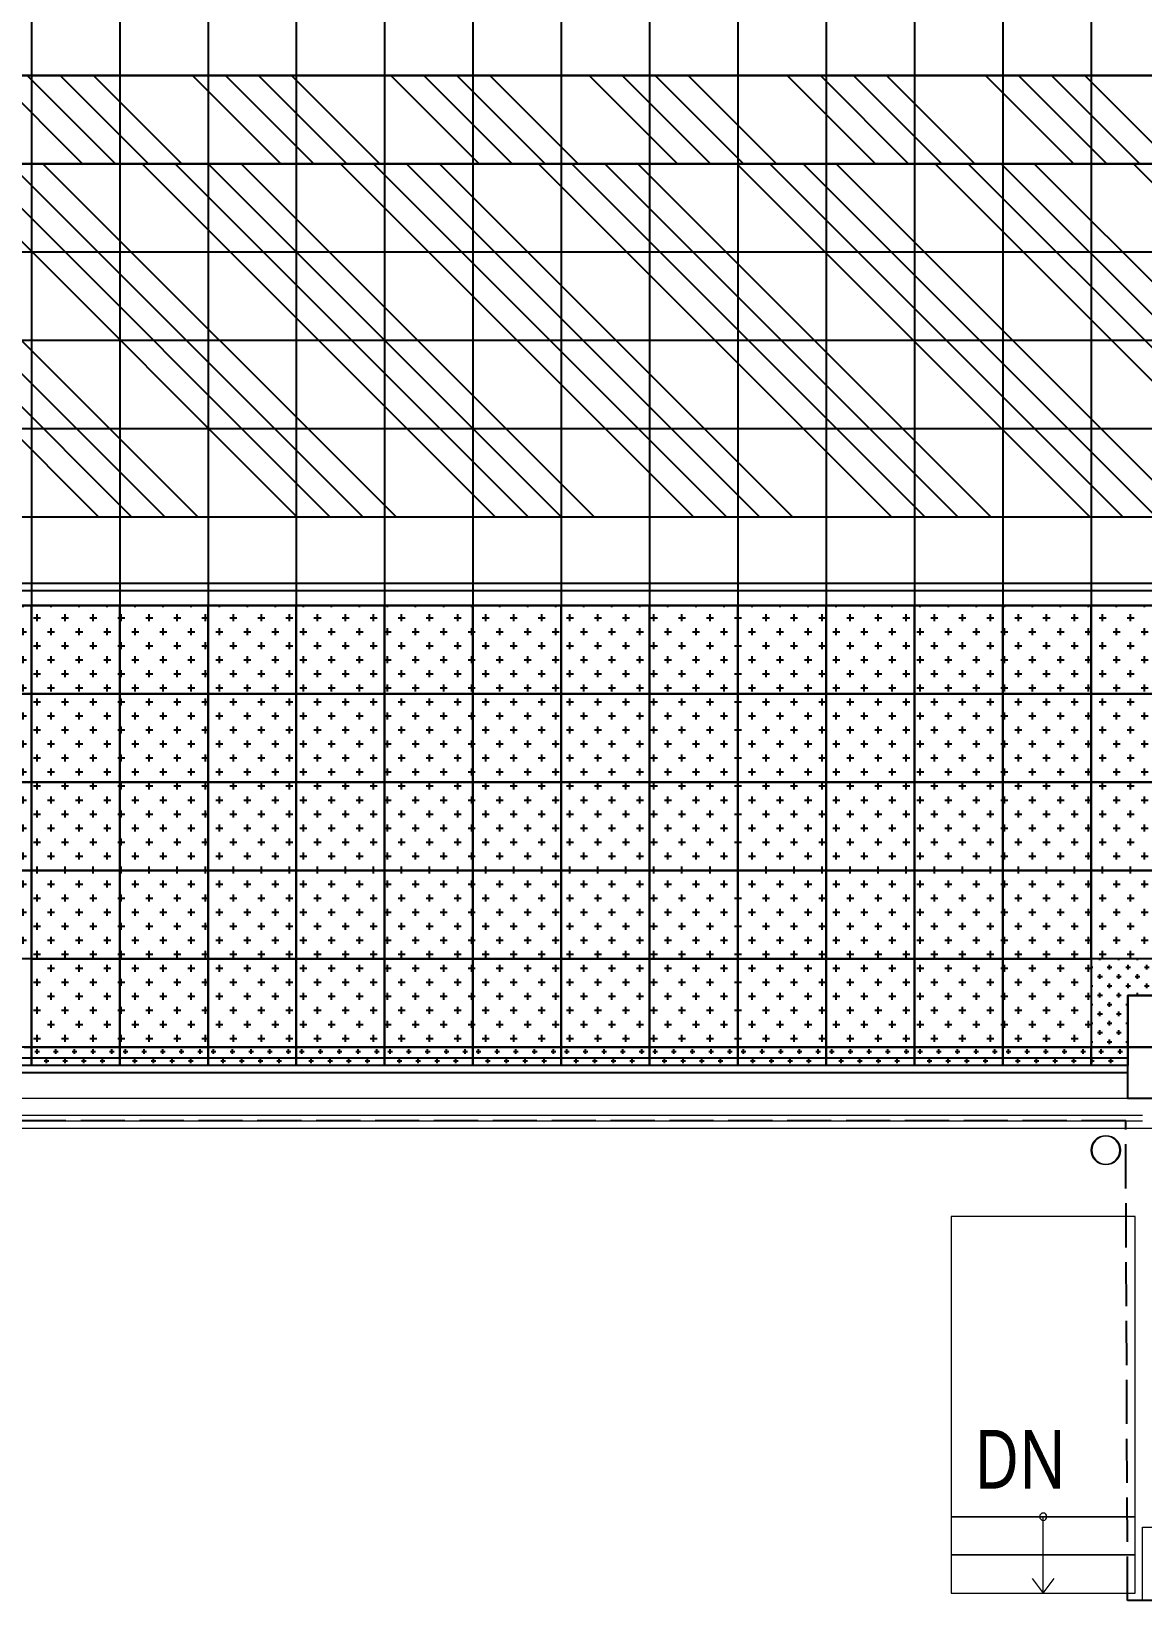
# Model space of a CAD drawing. Header units: millimetres. Extents: x -960 to 41501, y -1010 to 11880.
# Drawn here: x 6060 to 6815, y -376 to 690 of the extents above; entities that cross this region are included whole.
import ezdxf
from ezdxf.enums import TextEntityAlignment as Align

# ---------------------------------------------------------------- set-up
doc = ezdxf.new("R2010")
doc.units = ezdxf.units.MM
doc.header["$LTSCALE"] = 100
doc.linetypes.add('X-S-FAB-L10$0$COL-CEN-LIN', pattern=[3.25, 2.5, -0.25, 0.25, -0.25])
doc.linetypes.add('X-S-FAB-L10$0$HIDDEN', pattern=[0.4, 0.3, -0.1])
for name, color, linetype in [('0-XREF', 7, 'Continuous'), ('188K-SM-03-F10-ARCH-PA-Y2257103$0$K-P1S-4.2-單抗', 53, 'Continuous'), ('188K-SM-03-F10-ARCH-PA-Y2257103$0$K-岩棉 2hr 7.5-非抗', 53, 'Continuous'), ('188K-SM-03-F10-ARCH-RF-Y2257103$0$K-RF-0.55', 191, 'Continuous'), ('188K-SM-03-F10-ARCH-RF-Y2257103$0$K-RF-0.55-AREA', 6, 'Continuous'), ('188K-SM-03-F10-ARCH-RF-Y2257103$0$K-RF-動線-1500', 5, 'Continuous'), ('188K-SM-03-F10-ARCH-RF-Y2257103$0$K-RF-動線-1500-預降', 14, 'Continuous'), ('188K-SM-03-F10-ARCH-RF-Y2257103$0$K-格柵-不定尺', 80, 'Continuous'), ('188K-SM-03-F10-ARCH-RF-Y2257103$0$K-格柵-整', 30, 'Continuous'), ('X-S-FAB-L10$0$0-DIM-TXT', 8, 'Continuous'), ('X-S-FAB-L10$0$A-OBJE-MEP', 8, 'Continuous'), ('X-S-FAB-L10$0$A-STRS', 8, 'Continuous'), ('X-S-FAB-L10$0$A-TEXT', 8, 'Continuous'), ('X-S-FAB-L10$0$A-WALL-EX', 8, 'Continuous'), ('X-S-FAB-L10$0$BLOCK', 8, 'Continuous'), ('X-S-FAB-L10$0$CCL', 8, 'X-S-FAB-L10$0$COL-CEN-LIN'), ('X-S-FAB-L10$0$COL-S', 8, 'Continuous'), ('X-S-FAB-L10$0$HID', 8, 'X-S-FAB-L10$0$HIDDEN'), ('X-S-FAB-L10$0$S-FNDN', 8, 'Continuous'), ('X-S-FAB-L10$0$S-SLAB-SHOW', 8, 'Continuous')]:
    doc.layers.add(name, color=color, linetype=linetype)
doc.styles.add('X-S-FAB-L10$0$CHINA', font='simplex.shx', dxfattribs={"width": 0.75, "bigfont": 'chineset.shx'})
doc.styles.add('X-S-FAB-L10$0$Standard', font='', dxfattribs={"width": 0.8})
doc.styles.add('X-S-FAB-L10$0$TG_NOTE_TEXT', font='simplex.shx', dxfattribs={"width": 0.75, "bigfont": 'chineset.shx'})
doc.styles.get('X-S-FAB-L10$0$Standard').set_extended_font_data('Microsoft JhengHei')

# ---------------------------------------------------------------- blocks, each defined once
blk = doc.blocks.new('X-S-FAB-L10$0$FAB2-L05')
at = {"layer": 'X-S-FAB-L10$0$CCL'}
blk.add_line((-26880, 720), (1210, 720), dxfattribs=at)
at = {"layer": 'X-S-FAB-L10$0$COL-S'}
blk.add_lwpolyline([(-19355, 755), (-19285, 755), (-19285, 685), (-19355, 685)], close=True, dxfattribs=at)
blk = doc.blocks.new('X-S-FAB-L10')
at = {"layer": 'X-S-FAB-L10$0$A-OBJE-MEP', "lineweight": 0, "flags": 128}
blk.add_lwpolyline([(6799.5, -70, 1), (6780.5, -70, 1)], format="xyb", close=True, dxfattribs=at)
at = {"layer": 'X-S-FAB-L10$0$A-OBJE-MEP', "lineweight": 0}
blk.add_circle((6790, -70), 10, dxfattribs=at)
at = {"layer": 'X-S-FAB-L10$0$A-STRS', "lineweight": 0}
for p, q in [((6685, -319), (6685, -371)), ((6810, -319), (6685, -319)), ((6810, -319), (6685, -319)), ((6685, -319), (6685, -345)), ((6747.5, -345), (6747.5, -319)), ((6810, -371), (6810, -319)), ((6810, -345), (6810, -319)), ((6685, -345), (6810, -345)), ((6810, -345), (6685, -345)), ((6685, -345), (6685, -371)), ((6685, -345), (6810, -345)), ((6747.5, -371), (6747.5, -345)), ((6810, -371), (6810, -345)), ((6740, -361), (6747.5, -371)), ((6747.5, -371), (6755, -361)), ((6685, -371), (6810, -371)), ((6685, -371), (6810, -371))]:
    blk.add_line(p, q, dxfattribs=at)
at = {"layer": 'X-S-FAB-L10$0$A-STRS', "lineweight": 0, "flags": 128}
blk.add_lwpolyline([(6745, -319, 1), (6750, -319, 1)], format="xyb", close=True, dxfattribs=at)
at = {"layer": 'X-S-FAB-L10$0$A-WALL-EX', "lineweight": 0}
blk.add_line((6815, -46.5), (1800, -46.5), dxfattribs=at)
at = {"layer": 'X-S-FAB-L10$0$A-WALL-EX', "lineweight": 0, "flags": 128}
for points in [[(6815, -35), (1800, -35)], [(1800, -50), (6815, -50)], [(1800, -50), (6815, -50)], [(1800, -50), (6815, -50)], [(1800, -50), (6815, -50)], [(1800, -50), (6815, -50)], [(1800, -50), (6815, -50)], [(1800, -50), (6815, -50)], [(1800, -50), (6815, -50)]]:
    blk.add_lwpolyline(points, dxfattribs=at)
at = {"layer": 'X-S-FAB-L10$0$COL-S'}
for p, q in [((6805, 35), (6875, 35)), ((6805, -35), (6805, 35)), ((6875, -35), (6805, -35))]:
    blk.add_line(p, q, dxfattribs=at)
at = {"layer": 'X-S-FAB-L10$0$HID'}
for p, q in [((6803.5, -50), (2509.1, -50)), ((6804.8, -376), (6803.5, -50)), ((7705, -376), (6804.8, -376))]:
    blk.add_line(p, q, dxfattribs=at)
at = {"layer": 'X-S-FAB-L10$0$S-FNDN', "lineweight": 0, "flags": 128}
blk.add_lwpolyline([(4350, 7470), (1830, 7470), (1830, 1500), (1812.5, 1500), (1812.5, -55), (9330, -55), (9330, 7470)], close=True, dxfattribs=at)
at = {"layer": 'X-S-FAB-L10$0$S-SLAB-SHOW', "lineweight": 0, "flags": 128}
for points in [[(7705, -376), (6815, -376), (6815, -326), (7406, -326), (7406, -198), (7416, -198), (7416, -178), (7380, -178), (7380, -50), (7705, -50)], [(6685, -319), (6810, -319), (6810, -115), (6685, -115)]]:
    blk.add_lwpolyline(points, close=True, dxfattribs=at)
at = {"layer": 'X-S-FAB-L10$0$BLOCK'}
blk.add_blockref('X-S-FAB-L10$0$FAB2-L05', (26160, -720), dxfattribs=at)
at = {"style": 'X-S-FAB-L10$0$TG_NOTE_TEXT', "width": 0.5, "flags": 1}
for p in [(7463.3, 9020), (18268.3, 8649), (11197.8, 4800.2), (16485.8, 4800.2), (25420.3, 2635), (13360, 320, 0), (7463.3, -33.3)]:
    blk.add_attdef('WH', text='', height=20, dxfattribs=at).set_placement(p, align=Align.BOTTOM_LEFT)
at = {"width": 0.5}
for style, p in [('X-S-FAB-L10$0$TG_NOTE_TEXT', (7585, 9020)), ('X-S-FAB-L10$0$TG_NOTE_TEXT', (18390, 8649)), ('X-S-FAB-L10$0$TG_NOTE_TEXT', (11117.5, 4813.5)), ('X-S-FAB-L10$0$TG_NOTE_TEXT', (16607.5, 4813.5)), ('X-S-FAB-L10$0$TG_NOTE_TEXT', (25350, 2635)), ('X-S-FAB-L10$0$Standard', (13129.4, 325, 0)), ('X-S-FAB-L10$0$TG_NOTE_TEXT', (7585, -20))]:
    blk.add_attdef('DESC', text='', height=10, dxfattribs=dict(at, style=style)).set_placement(p, align=Align.BOTTOM_LEFT)
for tag, style, p in [('TYPE', 'X-S-FAB-L10$0$TG_NOTE_TEXT', (7619.3, 9020)), ('NO', 'X-S-FAB-L10$0$TG_NOTE_TEXT', (7650.1, 9020)), ('TYPE', 'X-S-FAB-L10$0$TG_NOTE_TEXT', (18424.2, 8649)), ('NO', 'X-S-FAB-L10$0$TG_NOTE_TEXT', (18455, 8649)), ('NO', 'X-S-FAB-L10$0$TG_NOTE_TEXT', (11088.6, 4813.5)), ('TYPE', 'X-S-FAB-L10$0$TG_NOTE_TEXT', (11151.8, 4813.5)), ('TYPE', 'X-S-FAB-L10$0$TG_NOTE_TEXT', (16641.8, 4813.5)), ('NO', 'X-S-FAB-L10$0$TG_NOTE_TEXT', (16672.6, 4813.5)), ('NO', 'X-S-FAB-L10$0$TG_NOTE_TEXT', (25313, 2635)), ('TYPE', 'X-S-FAB-L10$0$TG_NOTE_TEXT', (25350, 2635)), ('NO', 'X-S-FAB-L10$0$Standard', (13100, 320, 0)), ('TYPE', 'X-S-FAB-L10$0$Standard', (13129.4, 320, 0)), ('TYPE', 'X-S-FAB-L10$0$TG_NOTE_TEXT', (7619.3, -20)), ('NO', 'X-S-FAB-L10$0$TG_NOTE_TEXT', (7650.1, -20))]:
    blk.add_attdef(tag, text='', height=10, dxfattribs=dict(at, style=style)).set_placement(p, align=Align.BOTTOM_RIGHT)
at = {"style": 'X-S-FAB-L10$0$TG_NOTE_TEXT', "width": 0.5, "flags": 1}
for rotation, p in [(180, (43, 7480)), (180, (943, 7480)), (90, (24310, 3717.8)), (270, (17080, 1711.7))]:
    blk.add_attdef('WH', text='', height=20, rotation=rotation, dxfattribs=at).set_placement(p, align=Align.BOTTOM_LEFT)
at = {"width": 0.5}
for rotation, style, p in [(180, 'X-S-FAB-L10$0$Standard', (317.6, 7480)), (180, 'X-S-FAB-L10$0$Standard', (1217.6, 7480)), (90, 'X-S-FAB-L10$0$TG_NOTE_TEXT', (24310, 3647.5)), (270, 'X-S-FAB-L10$0$TG_NOTE_TEXT', (17080, 1605))]:
    blk.add_attdef('DESC', text='', height=10, rotation=rotation, dxfattribs=dict(at, style=style)).set_placement(p, align=Align.BOTTOM_LEFT)
for tag, rotation, style, p in [('TYPE', 180, 'X-S-FAB-L10$0$Standard', (317.6, 7480)), ('NO', 180, 'X-S-FAB-L10$0$Standard', (347, 7480)), ('TYPE', 180, 'X-S-FAB-L10$0$Standard', (1217.6, 7480)), ('NO', 180, 'X-S-FAB-L10$0$Standard', (1247, 7480)), ('TYPE', 90, 'X-S-FAB-L10$0$TG_NOTE_TEXT', (24310, 3647.5)), ('NO', 90, 'X-S-FAB-L10$0$TG_NOTE_TEXT', (24310, 3610.5)), ('TYPE', 270, 'X-S-FAB-L10$0$TG_NOTE_TEXT', (17080, 1605)), ('NO', 270, 'X-S-FAB-L10$0$TG_NOTE_TEXT', (17080, 1573))]:
    blk.add_attdef(tag, text='', height=10, rotation=rotation, dxfattribs=dict(at, style=style)).set_placement(p, align=Align.BOTTOM_RIGHT)
at = {"layer": 'X-S-FAB-L10$0$0-DIM-TXT', "style": 'X-S-FAB-L10$0$CHINA', "width": 0.75}
for p in [(667.4, 7855.1, -2689.4), (22627.4, 6728.8), (25644.7, 6728.8), (24778.8, 5569.1), (1118.3, 4980), (417.8, 4594.6), (23874.8, 4355), (22927.4, 4330.1), (23749.9, 3901.4), (417.8, 3765.2), (1118.3, 3730), (417.8, 3115.8), (536.9, 2227.8), (16909, 1782.7), (888.4, 880.5), (16977.4, 750), (18878.8, 750), (25641.2, 553.2), (21364, 526.9)]:
    blk.add_attdef('HIG', text='', height=80, dxfattribs=at).set_placement(p, align=Align.MIDDLE_LEFT)
at = {"layer": 'X-S-FAB-L10$0$A-TEXT', "style": 'X-S-FAB-L10$0$Standard', "width": 0.8}
blk.add_text('DN', height=40, dxfattribs=at).set_placement((6700.7, -300))
blk = doc.blocks.new('188K-SM-03-F10-ARCH-RF-Y2257103$0$格柵-60x60')
h = blk.add_hatch()
h.set_pattern_fill('CROSS', color=256, scale=1.5)
h.set_pattern_definition([(0, (-67309.572, -18158.226), (9.525, 9.525), [4.7625, -14.2875]), (90, (-67307.191, -18160.607), (-9.525, 9.525), [4.7625, -14.2875])])
h.paths.add_polyline_path([(0, 60), (60, 60), (60, 0), (0, 0)])
blk.add_lwpolyline([(0, 60), (60, 60), (60, 0), (0, 0)], close=True)
blk = doc.blocks.new('188K-SM-03-F10-ARCH-RF-Y2257103')
at = {"layer": '188K-SM-03-F10-ARCH-RF-Y2257103$0$K-RF-動線-1500'}
h = blk.add_hatch(dxfattribs=at)
h.set_pattern_fill('ANSI34', color=256, scale=5, angle=90)
h.paths.add_polyline_path([(1845, 600.1), (16750, 600), (16750, 360), (1845, 360)])
at = {"layer": '188K-SM-03-F10-ARCH-RF-Y2257103$0$K-RF-動線-1500-預降'}
h = blk.add_hatch(dxfattribs=at)
h.set_pattern_fill('ANSI34', color=256, scale=5, angle=90)
h.set_pattern_definition([(135, (-310, 0.09), (-67.3519, -67.3519), []), (135, (-310, 22.54), (-67.3519, -67.3519), []), (135, (-310, 44.99), (-67.3519, -67.3519), []), (135, (-310, 67.44), (-67.3519, -67.3519), [])])
h.paths.add_polyline_path([(1845, 660.1), (16440, 659.9), (16440, 599.9), (1845, 600.1)])
at = {"layer": '188K-SM-03-F10-ARCH-RF-Y2257103$0$K-格柵-不定尺'}
h = blk.add_hatch(dxfattribs=at)
h.set_pattern_fill('CROSS', color=256)
h.set_pattern_definition([(0, (4199.9996, -8950.01), (6.35, 6.35), [3.175, -9.525]), (90, (4201.587, -8951.5975), (-6.35, 6.35), [3.175, -9.525])])
edge = h.paths.add_edge_path()
edge.add_line((6780, 0), (6805, 0))
edge.add_line((6805, 0), (6805, 35))
edge.add_line((6805, 35), (6840, 35))
edge.add_line((6840, 35), (6840, 60))
edge.add_line((6840, 60), (6780, 60))
edge.add_line((6780, 60), (6780, 0))
h = blk.add_hatch(dxfattribs=at)
h.set_pattern_fill('CROSS', color=256)
h.set_pattern_definition([(0, (3935, -8950.01), (6.35, 6.35), [3.175, -9.525]), (90, (3936.587, -8951.5975), (-6.35, 6.35), [3.175, -9.525])])
h.paths.add_polyline_path([(6060, 0), (6120, 0), (6120, -12.5), (6060, -12.5)])
h = blk.add_hatch(dxfattribs=at)
h.set_pattern_fill('CROSS', color=256)
h.set_pattern_definition([(0, (3995, -8950.01), (6.35, 6.35), [3.175, -9.525]), (90, (3996.587, -8951.5975), (-6.35, 6.35), [3.175, -9.525])])
h.paths.add_polyline_path([(6120, 0), (6180, 0), (6180, -12.5), (6120, -12.5)])
h = blk.add_hatch(dxfattribs=at)
h.set_pattern_fill('CROSS', color=256)
h.set_pattern_definition([(0, (4055, -8950.01), (6.35, 6.35), [3.175, -9.525]), (90, (4056.587, -8951.5975), (-6.35, 6.35), [3.175, -9.525])])
h.paths.add_polyline_path([(6180, 0), (6240, 0), (6240, -12.5), (6180, -12.5)])
h = blk.add_hatch(dxfattribs=at)
h.set_pattern_fill('CROSS', color=256)
h.set_pattern_definition([(0, (4115, -8950.01), (6.35, 6.35), [3.175, -9.525]), (90, (4116.587, -8951.5975), (-6.35, 6.35), [3.175, -9.525])])
h.paths.add_polyline_path([(6240, 0), (6300, 0), (6300, -12.5), (6240, -12.5)])
h = blk.add_hatch(dxfattribs=at)
h.set_pattern_fill('CROSS', color=256)
h.set_pattern_definition([(0, (4175, -8950.01), (6.35, 6.35), [3.175, -9.525]), (90, (4176.587, -8951.5975), (-6.35, 6.35), [3.175, -9.525])])
h.paths.add_polyline_path([(6300, 0), (6360, 0), (6360, -12.5), (6300, -12.5)])
h = blk.add_hatch(dxfattribs=at)
h.set_pattern_fill('CROSS', color=256)
h.set_pattern_definition([(0, (4235, -8950.01), (6.35, 6.35), [3.175, -9.525]), (90, (4236.587, -8951.5975), (-6.35, 6.35), [3.175, -9.525])])
h.paths.add_polyline_path([(6360, 0), (6420, 0), (6420, -12.5), (6360, -12.5)])
h = blk.add_hatch(dxfattribs=at)
h.set_pattern_fill('CROSS', color=256)
h.set_pattern_definition([(0, (4295, -8950.01), (6.35, 6.35), [3.175, -9.525]), (90, (4296.587, -8951.5975), (-6.35, 6.35), [3.175, -9.525])])
h.paths.add_polyline_path([(6420, 0), (6480, 0), (6480, -12.5), (6420, -12.5)])
h = blk.add_hatch(dxfattribs=at)
h.set_pattern_fill('CROSS', color=256)
h.set_pattern_definition([(0, (4355, -8950.01), (6.35, 6.35), [3.175, -9.525]), (90, (4356.587, -8951.5975), (-6.35, 6.35), [3.175, -9.525])])
h.paths.add_polyline_path([(6480, 0), (6540, 0), (6540, -12.5), (6480, -12.5)])
h = blk.add_hatch(dxfattribs=at)
h.set_pattern_fill('CROSS', color=256)
h.set_pattern_definition([(0, (4415, -8950.01), (6.35, 6.35), [3.175, -9.525]), (90, (4416.587, -8951.5975), (-6.35, 6.35), [3.175, -9.525])])
h.paths.add_polyline_path([(6540, 0), (6600, 0), (6600, -12.5), (6540, -12.5)])
h = blk.add_hatch(dxfattribs=at)
h.set_pattern_fill('CROSS', color=256)
h.set_pattern_definition([(0, (4475, -8950.01), (6.35, 6.35), [3.175, -9.525]), (90, (4476.587, -8951.5975), (-6.35, 6.35), [3.175, -9.525])])
h.paths.add_polyline_path([(6600, 0), (6660, 0), (6660, -12.5), (6600, -12.5)])
h = blk.add_hatch(dxfattribs=at)
h.set_pattern_fill('CROSS', color=256)
h.set_pattern_definition([(0, (4535, -8950.01), (6.35, 6.35), [3.175, -9.525]), (90, (4536.587, -8951.5975), (-6.35, 6.35), [3.175, -9.525])])
h.paths.add_polyline_path([(6660, 0), (6720, 0), (6720, -12.5), (6660, -12.5)])
h = blk.add_hatch(dxfattribs=at)
h.set_pattern_fill('CROSS', color=256)
h.set_pattern_definition([(0, (4595, -8950.01), (6.35, 6.35), [3.175, -9.525]), (90, (4596.587, -8951.5975), (-6.35, 6.35), [3.175, -9.525])])
h.paths.add_polyline_path([(6720, 0), (6780, 0), (6780, -12.5), (6720, -12.5)])
h = blk.add_hatch(dxfattribs=at)
h.set_pattern_fill('CROSS', color=256)
h.set_pattern_definition([(0, (4620, -8950.01), (6.35, 6.35), [3.175, -9.525]), (90, (4621.587, -8951.5975), (-6.35, 6.35), [3.175, -9.525])])
h.paths.add_polyline_path([(6780, 0), (6805, 0), (6805, -12.5), (6780, -12.5)])
at = {"layer": '188K-SM-03-F10-ARCH-RF-Y2257103$0$K-RF-0.55'}
for p, q in [((6060, 9012.5), (6060, -12.5)), ((6120, 9012.5), (6120, -12.5)), ((6180, 9012.5), (6180, -12.5)), ((6240, 9012.5), (6240, -12.5)), ((6300, 9012.5), (6300, -12.5)), ((6360, 9012.5), (6360, -12.5)), ((6420, 9012.5), (6420, -12.5)), ((6480, 9012.5), (6480, -12.5)), ((6540, 9012.5), (6540, -12.5)), ((6600, 9012.5), (6600, -12.5)), ((6660, 9012.5), (6660, -12.5)), ((6720, 9012.5), (6720, -12.5)), ((6780, 9012.5), (6780, -12.5)), ((16750, 660), (1845, 660)), ((16750, 600), (1845, 600)), ((16750, 540), (1845, 540)), ((16750, 480), (1845, 480)), ((16750, 420), (1845, 420)), ((16750, 360), (1845, 360)), ((12960, 300), (1845, 300)), ((12960, 240), (1845, 240)), ((12960, 180), (1845, 180)), ((12960, 120), (1845, 120)), ((12960, 60), (1845, 60)), ((16750, 0), (1845, 0))]:
    blk.add_line(p, q, dxfattribs=at)
at = {"layer": '188K-SM-03-F10-ARCH-RF-Y2257103$0$K-RF-0.55-AREA', "elevation": 0}
blk.add_lwpolyline([(7645, -35), (6875, -35), (6875, 35), (6805, 35), (6805, -12.5), (6035, -12.5), (6035, 35), (5965, 35), (5965, -12.5), (5195, -12.5), (5195, 35), (5125, 35), (5125, -12.5), (4355, -12.5), (4355, 35), (4285, 35), (4285, -12.5), (3515, -12.5)], dxfattribs=at)
at = {"layer": '188K-SM-03-F10-ARCH-RF-Y2257103$0$K-RF-動線-1500'}
blk.add_lwpolyline([(1845, 600.1), (16750, 600), (16750, 360), (1845, 360)], close=True, dxfattribs=at)
at = {"layer": '188K-SM-03-F10-ARCH-RF-Y2257103$0$K-RF-動線-1500-預降'}
blk.add_lwpolyline([(1845, 660.1), (16440, 659.9), (16440, 599.9), (1845, 600.1)], close=True, dxfattribs=at)
at = {"layer": '188K-SM-03-F10-ARCH-RF-Y2257103$0$K-格柵-不定尺'}
blk.add_lwpolyline([(6780, 0), (6805, 0), (6805, 35), (6840, 35), (6840, 60), (6780, 60), (6780, 0)], dxfattribs=at)
for points in [[(6060, 0), (6120, 0), (6120, -12.5), (6060, -12.5)], [(6120, 0), (6180, 0), (6180, -12.5), (6120, -12.5)], [(6180, 0), (6240, 0), (6240, -12.5), (6180, -12.5)], [(6240, 0), (6300, 0), (6300, -12.5), (6240, -12.5)], [(6300, 0), (6360, 0), (6360, -12.5), (6300, -12.5)], [(6360, 0), (6420, 0), (6420, -12.5), (6360, -12.5)], [(6420, 0), (6480, 0), (6480, -12.5), (6420, -12.5)], [(6480, 0), (6540, 0), (6540, -12.5), (6480, -12.5)], [(6540, 0), (6600, 0), (6600, -12.5), (6540, -12.5)], [(6600, 0), (6660, 0), (6660, -12.5), (6600, -12.5)], [(6660, 0), (6720, 0), (6720, -12.5), (6660, -12.5)], [(6720, 0), (6780, 0), (6780, -12.5), (6720, -12.5)], [(6780, 0), (6805, 0), (6805, -12.5), (6780, -12.5)]]:
    blk.add_lwpolyline(points, close=True, dxfattribs=at)
at = {"layer": '188K-SM-03-F10-ARCH-RF-Y2257103$0$K-格柵-整'}
for p in [(6000, 240), (6060, 240), (6120, 240), (6180, 240), (6240, 240), (6300, 240), (6360, 240), (6420, 240), (6480, 240), (6540, 240), (6600, 240), (6660, 240), (6720, 240), (6780, 240), (6000, 180), (6060, 180), (6120, 180), (6180, 180), (6240, 180), (6300, 180), (6360, 180), (6420, 180), (6480, 180), (6540, 180), (6600, 180), (6660, 180), (6720, 180), (6780, 180), (6000, 120), (6060, 120), (6120, 120), (6180, 120), (6240, 120), (6300, 120), (6360, 120), (6420, 120), (6480, 120), (6540, 120), (6600, 120), (6660, 120), (6720, 120), (6780, 120), (6000, 60), (6060, 60), (6120, 60), (6180, 60), (6240, 60), (6300, 60), (6360, 60), (6420, 60), (6480, 60), (6540, 60), (6600, 60), (6660, 60), (6720, 60), (6780, 60), (6060, 0), (6120, 0), (6180, 0), (6240, 0), (6300, 0), (6360, 0), (6420, 0), (6480, 0), (6540, 0), (6600, 0), (6660, 0), (6720, 0)]:
    blk.add_blockref('188K-SM-03-F10-ARCH-RF-Y2257103$0$格柵-60x60', p, dxfattribs=at)
blk = doc.blocks.new('188K-SM-03-F10-ARCH-PA-Y2257103')
at = {"layer": '188K-SM-03-F10-ARCH-PA-Y2257103$0$K-P1S-4.2-單抗'}
for p, q in [((7405, 315, 0), (1860, 315, 0)), ((7405, 310, 0), (1860, 310, 0))]:
    blk.add_line(p, q, dxfattribs=at)
at = {"layer": '188K-SM-03-F10-ARCH-PA-Y2257103$0$K-岩棉 2hr 7.5-非抗'}
for p, q in [((6805, -7.5, 0), (6035, -7.5, 0)), ((6805, -17.5, 0), (6035, -17.5, 0))]:
    blk.add_line(p, q, dxfattribs=at)

msp = doc.modelspace()

# ---------------------------------------------------------------- block references
for name in ['X-S-FAB-L10', '188K-SM-03-F10-ARCH-RF-Y2257103']:
    msp.add_blockref(name, (0, 0))
at = {"layer": '0-XREF'}
msp.add_blockref('188K-SM-03-F10-ARCH-PA-Y2257103', (0, 0), dxfattribs=at)

doc.saveas('drawing.dxf')
